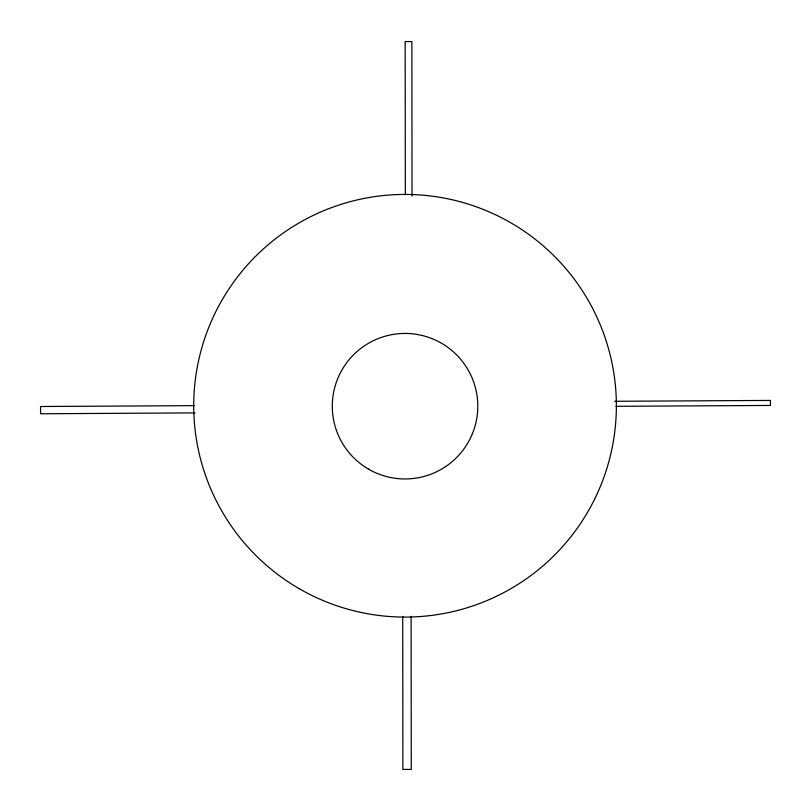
<?xml version="1.0" encoding="UTF-8"?>
<svg xmlns="http://www.w3.org/2000/svg" width="811" height="811" viewBox="0 0 811 811"><rect width="100%" height="100%" fill="white"/><g stroke="black" fill="none" stroke-linecap="round" stroke-linejoin="round"><path stroke-width="1.22" d="M614.677 401.293L770.42 400.421L770.45 405.449L615.965 406.311M194.417 405.652L40.55 406.504L40.591 413.762L194.954 412.9M412.029 196.019L411.866 41.574L405.176 41.584L405.328 194.762M411.106 616.309L411.268 769.416L402.885 769.426L402.732 616.319M368.67 469.214A72.757 72.757 0 0 0 477.801 406.199A72.757 72.757 0 0 0 368.67 343.185A72.757 72.757 0 0 0 368.67 469.214M299.381 588.776A211.326 211.326 0 0 0 616.37 405.753A211.326 211.326 0 0 0 299.381 222.741A211.326 211.326 0 0 0 299.381 588.776"/></g></svg>
